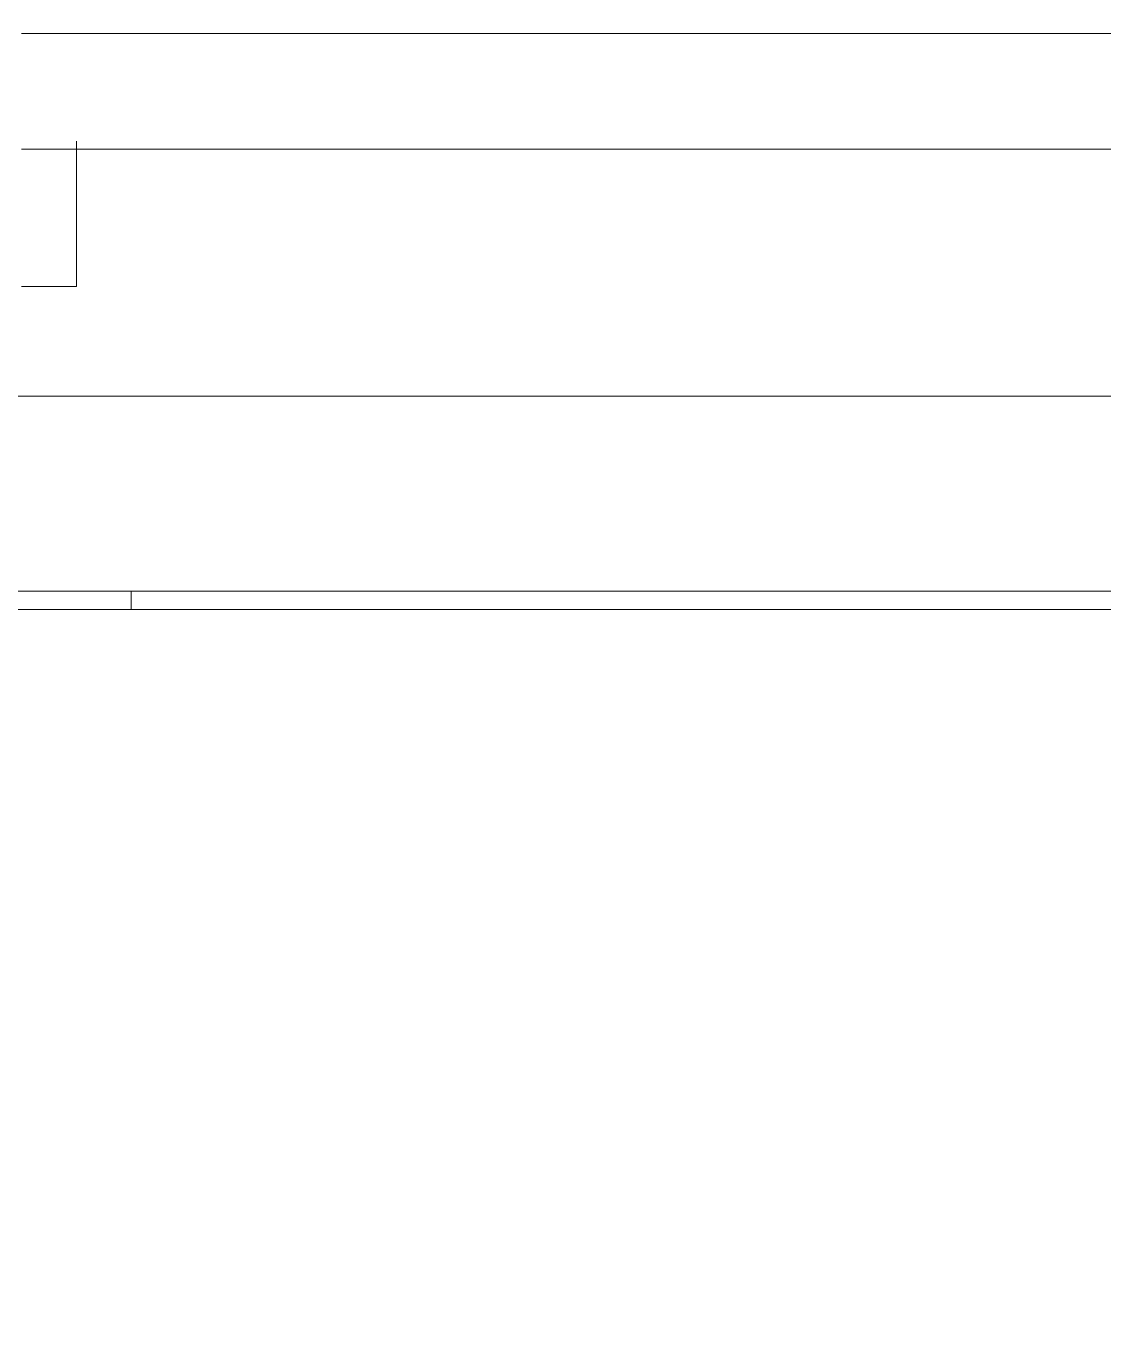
# Model space of a CAD drawing. Header units: millimetres. Extents: x -57519 to 497916, y -349472 to 446842.
# Drawn here: x 336149.5 to 336326.1, y 28507.4 to 28720.2 of the extents above; entities that cross this region are included whole.
import ezdxf

# ---------------------------------------------------------------- set-up
doc = ezdxf.new("R2010")
doc.units = ezdxf.units.MM
doc.layers.add('A-DETL-GENF', color=92, linetype='Continuous', lineweight=5)
doc.layers.add('Q-CASE', color=31, linetype='Continuous', lineweight=5)

# ---------------------------------------------------------------- blocks, each defined once
blk = doc.blocks.new('DLN_Cat Ladder - 750x750x4500 _WDD_-9656512-SITE COVERAGE')
at = {"layer": 'Q-CASE'}
for p, q in [((269.7, -707.5), (-180.3, -707.5)), ((-171.3, -707.5), (-177.63, -707.5)), ((-171.3, -707.5), (-177.63, -707.5)), ((-171.3, -707.5), (-177.63, -707.5)), ((-171.3, -707.5), (-177.63, -707.5)), ((-171.3, -707.5), (-177.63, -707.5)), ((-171.3, -707.5), (-177.63, -707.5)), ((-171.3, -707.5), (-177.63, -707.5)), ((-171.3, -707.5), (-177.63, -707.5)), ((-171.3, -707.5), (-177.63, -707.5)), ((-171.3, -707.5), (-177.63, -707.5)), ((260.7, -707.5), (-171.3, -707.5)), ((260.7, -707.5), (-171.3, -707.5)), ((260.7, -707.5), (-171.3, -707.5)), ((260.7, -707.5), (-171.3, -707.5)), ((260.7, -707.5), (-171.3, -707.5)), ((260.7, -707.5), (-171.3, -707.5)), ((260.7, -707.5), (-171.3, -707.5)), ((260.7, -707.5), (-171.3, -707.5)), ((260.7, -707.5), (-171.3, -707.5)), ((260.7, -707.5), (-171.3, -707.5)), ((-171.3, -749), (-171.3, -725.2)), ((-171.3, -749), (-171.3, -725.2)), ((-171.3, -725.2), (-171.3, -749)), ((-171.3, -742.29), (-171.3, -725.3)), ((-180.3, -726.5), (269.7, -726.5)), ((-178.85, -726.5), (-171.3, -726.5)), ((-178.85, -726.5), (-171.3, -726.5)), ((-178.85, -726.5), (-171.3, -726.5)), ((-178.85, -726.5), (-171.3, -726.5)), ((-178.85, -726.5), (-171.3, -726.5)), ((-178.85, -726.5), (-171.3, -726.5)), ((-178.85, -726.5), (-171.3, -726.5)), ((-178.85, -726.5), (-171.3, -726.5)), ((-178.85, -726.5), (-171.3, -726.5)), ((-178.85, -726.5), (-171.3, -726.5)), ((-171.3, -726.5), (260.7, -726.5)), ((-171.3, -726.5), (260.7, -726.5)), ((-171.3, -726.5), (260.7, -726.5)), ((-171.3, -726.5), (260.7, -726.5)), ((-171.3, -726.5), (260.7, -726.5)), ((-171.3, -726.5), (260.7, -726.5)), ((-171.3, -726.5), (260.7, -726.5)), ((-171.3, -726.5), (260.7, -726.5)), ((-171.3, -726.5), (260.7, -726.5)), ((-171.3, -726.5), (260.7, -726.5)), ((-171.3, -749), (-171.3, -742.3)), ((-180.3, -749), (-171.3, -749)), ((-180.3, -749), (-171.3, -749)), ((-171.3, -749), (-180.3, -749)), ((286.7, -767), (-197.3, -767)), ((-194.3, -767), (283.7, -767)), ((-188.77, -767), (278.7, -767)), ((278.7, -767), (-188.77, -767)), ((283.7, -799), (-194.3, -799)), ((-188.77, -799), (-162.3, -799)), ((251.7, -799), (-162.3, -799)), ((-162.3, -799), (251.7, -799)), ((-162.3, -799), (-162.3, -802)), ((-162.3, -799), (-162.3, -802)), ((-162.3, -802), (-162.3, -799)), ((-162.3, -802), (-162.3, -799)), ((-162.3, -799), (251.7, -799)), ((251.7, -799), (-162.3, -799)), ((-162.3, -799), (251.7, -799)), ((-162.3, -802), (-197.3, -802)), ((-197.3, -802), (286.7, -802)), ((251.7, -802), (-162.3, -802)), ((-162.3, -802), (251.7, -802)), ((251.7, -802), (-162.3, -802)), ((-162.3, -802), (251.7, -802)), ((251.7, -802), (-162.3, -802))]:
    blk.add_line(p, q, dxfattribs=at)

msp = doc.modelspace()

# ---------------------------------------------------------------- hatches: boundary and pattern name
at = {"layer": 'A-DETL-GENF'}
h = msp.add_hatch(dxfattribs=at)
h.set_pattern_fill('FP_40', color=250, style=0, pattern_type=2)
h.set_pattern_definition([(45, (248763.4, 0), (-1257.236, 1257.236), []), (45, (248763.4, 1905), (-1257.236, 1257.236), [])])
h.paths.add_polyline_path([(325750.11, -8642.51), (328562.73, -8642.51), (328562.73, 4657.49), (341312.73, 4657.49), (341312.73, 30557.49), (342712.73, 30557.49), (342712.73, 48907.68), (339962.73, 48907.68), (339962.73, 52157.49), (338962.73, 52157.49), (338962.73, 53757.49), (297512.73, 53757.49), (297512.73, 52247.49), (286277.73, 52247.49), (286277.73, 34407.49), (285902.73, 34407.49), (285902.73, 7407.49), (286277.73, 7407.49), (286277.73, -2267.51), (315555.23, -2267.51), (315555.23, -8642.51), (321257.06, -8642.51)], flags=0)

# ---------------------------------------------------------------- block references
at = {"layer": 'Q-CASE'}
msp.add_blockref('DLN_Cat Ladder - 750x750x4500 _WDD_-9656512-SITE COVERAGE', (336329.03, 29426.49), dxfattribs=at)

doc.saveas('drawing.dxf')
